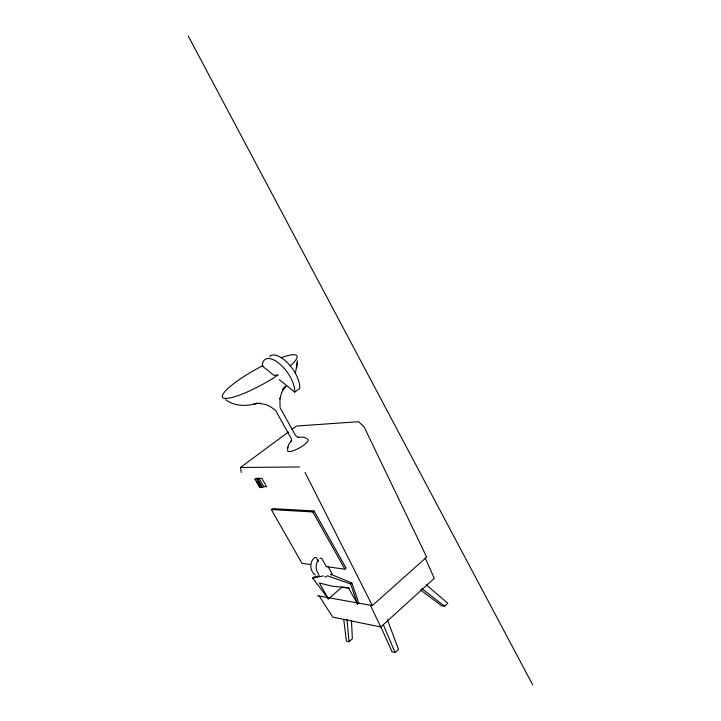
<?xml version="1.0" encoding="UTF-8"?>
<svg xmlns="http://www.w3.org/2000/svg" width="721" height="721" viewBox="0 0 721 721"><rect width="100%" height="100%" fill="white"/><g stroke="black" fill="none" stroke-linecap="round" stroke-linejoin="round"><path stroke-width="1.08" d="M295.664 372.207L297.376 360.698M287.751 447.092L287.544 448.886L288.607 444.506L291.293 441M296.755 367.791L297.295 363.051M318.231 559.983C315.284 564.219 315.329 570.464 318.934 574.313M283.858 388.52L281.731 392.44L279.865 398.857L279.946 398.353L280.036 407.608L295.673 435.763L298.368 437.422L297.485 437.512M282.749 390.061L285.174 386.699M283.921 388.439L285.246 386.943M291.798 440.603C290.148 443.109 292.266 438.999 290.869 437.962L275.512 410.24L269.933 406.338L265.743 404.571L259.028 403.3L260.443 403.354L254.18 403.814L257.253 403.165C246.942 406.608 234.595 406.5 225.655 399.668M286.634 385.663L282.713 389.34L285.083 387.132M380.445 625.855L392.098 651.838L395.081 652.541L398.488 649.36L387.348 619.582M420.514 589.931L441.54 605.73L444.614 606.235L447.804 603.252L426.084 584.758M319.232 596.051L332.76 617.113L380.787 627L434.312 578.305L425.12 557.928M343.746 619.483L346.422 641.086L349.063 641.708L352.353 638.734L351.478 620.916M329.587 597.907L372.324 605.568L426.697 557.126L364.105 426.886L358.598 421.695L296.502 426.048L291.987 429.392M349.631 588.444L341.988 587.209L328.452 598.89L319.412 582.992L332.399 586.254L348.306 587.624L357.607 604.162L358.779 603.144L351.794 582.928L330.642 574.231M327.28 575.709L350.613 583.956L351.794 582.928M319.908 558.171L321.701 558.396L326.37 566.661L344.89 569.166L346.089 568.148L314.059 510.955L272.529 508.629L271.339 509.558L302 563.371L310.616 564.534M331.02 574.898L332.192 573.907L328.064 566.589M328.452 598.89L312.662 578.08L313.806 577.115L319.34 575.718M271.339 509.558L312.824 511.946L314.059 510.955M259.839 486.495L261.245 486.522L258.091 480.979L256.694 480.961L259.839 486.495L261.047 485.575L258.424 480.97M262.534 487.558L263.742 486.639L266.59 486.702L261.849 478.347L256.207 478.293L254.991 479.204L259.713 487.495L262.534 487.558L257.803 479.231L254.991 479.204M257.803 479.231L259.019 478.32L263.742 486.639M241.265 472.48L240.472 467.469L288.373 432.059M279.252 379.625L294.727 392.098L299.792 388.457A23.478 11.022 54.9 0 0 288.292 363.582A23.478 11.022 54.9 0 0 269.645 356.345M312.662 578.08L323.206 575.917M298.152 437.277L303.361 437.115L306.795 438.512M240.472 467.469L299.485 466.965M324.657 576.728L326.865 576.791M317.537 595.744L328.506 597.709M315.438 574.907C309.408 571.311 309.435 561.866 314.59 557.513L316.357 557.73L318.421 561.38M421.866 588.597L444.614 606.235M312.824 511.946L344.89 569.166M188.271 36.05L532.729 684.95M305.064 472.462L372.324 605.568M370.36 605.216L380.787 627M383.374 624.747L395.081 652.541M350.613 583.956L357.607 604.162M346.999 619.303L349.063 641.708M307.543 439.08A11.716 3.073 -29.2 0 1 298.954 448.183A11.716 3.073 -29.2 0 1 287.715 449.841M280.884 357.751A42.548 8.192 -29 0 1 290.202 365.926M263.03 365.583A42.548 8.192 -29 0 0 222.591 397.352A42.548 8.192 -29 0 0 271.997 378.922L278.243 374.839L274.088 375.47L262.282 365.953A23.55 10.932 54.9 0 1 278.991 363.285A23.55 10.932 54.9 0 1 294.727 392.098"/></g></svg>
